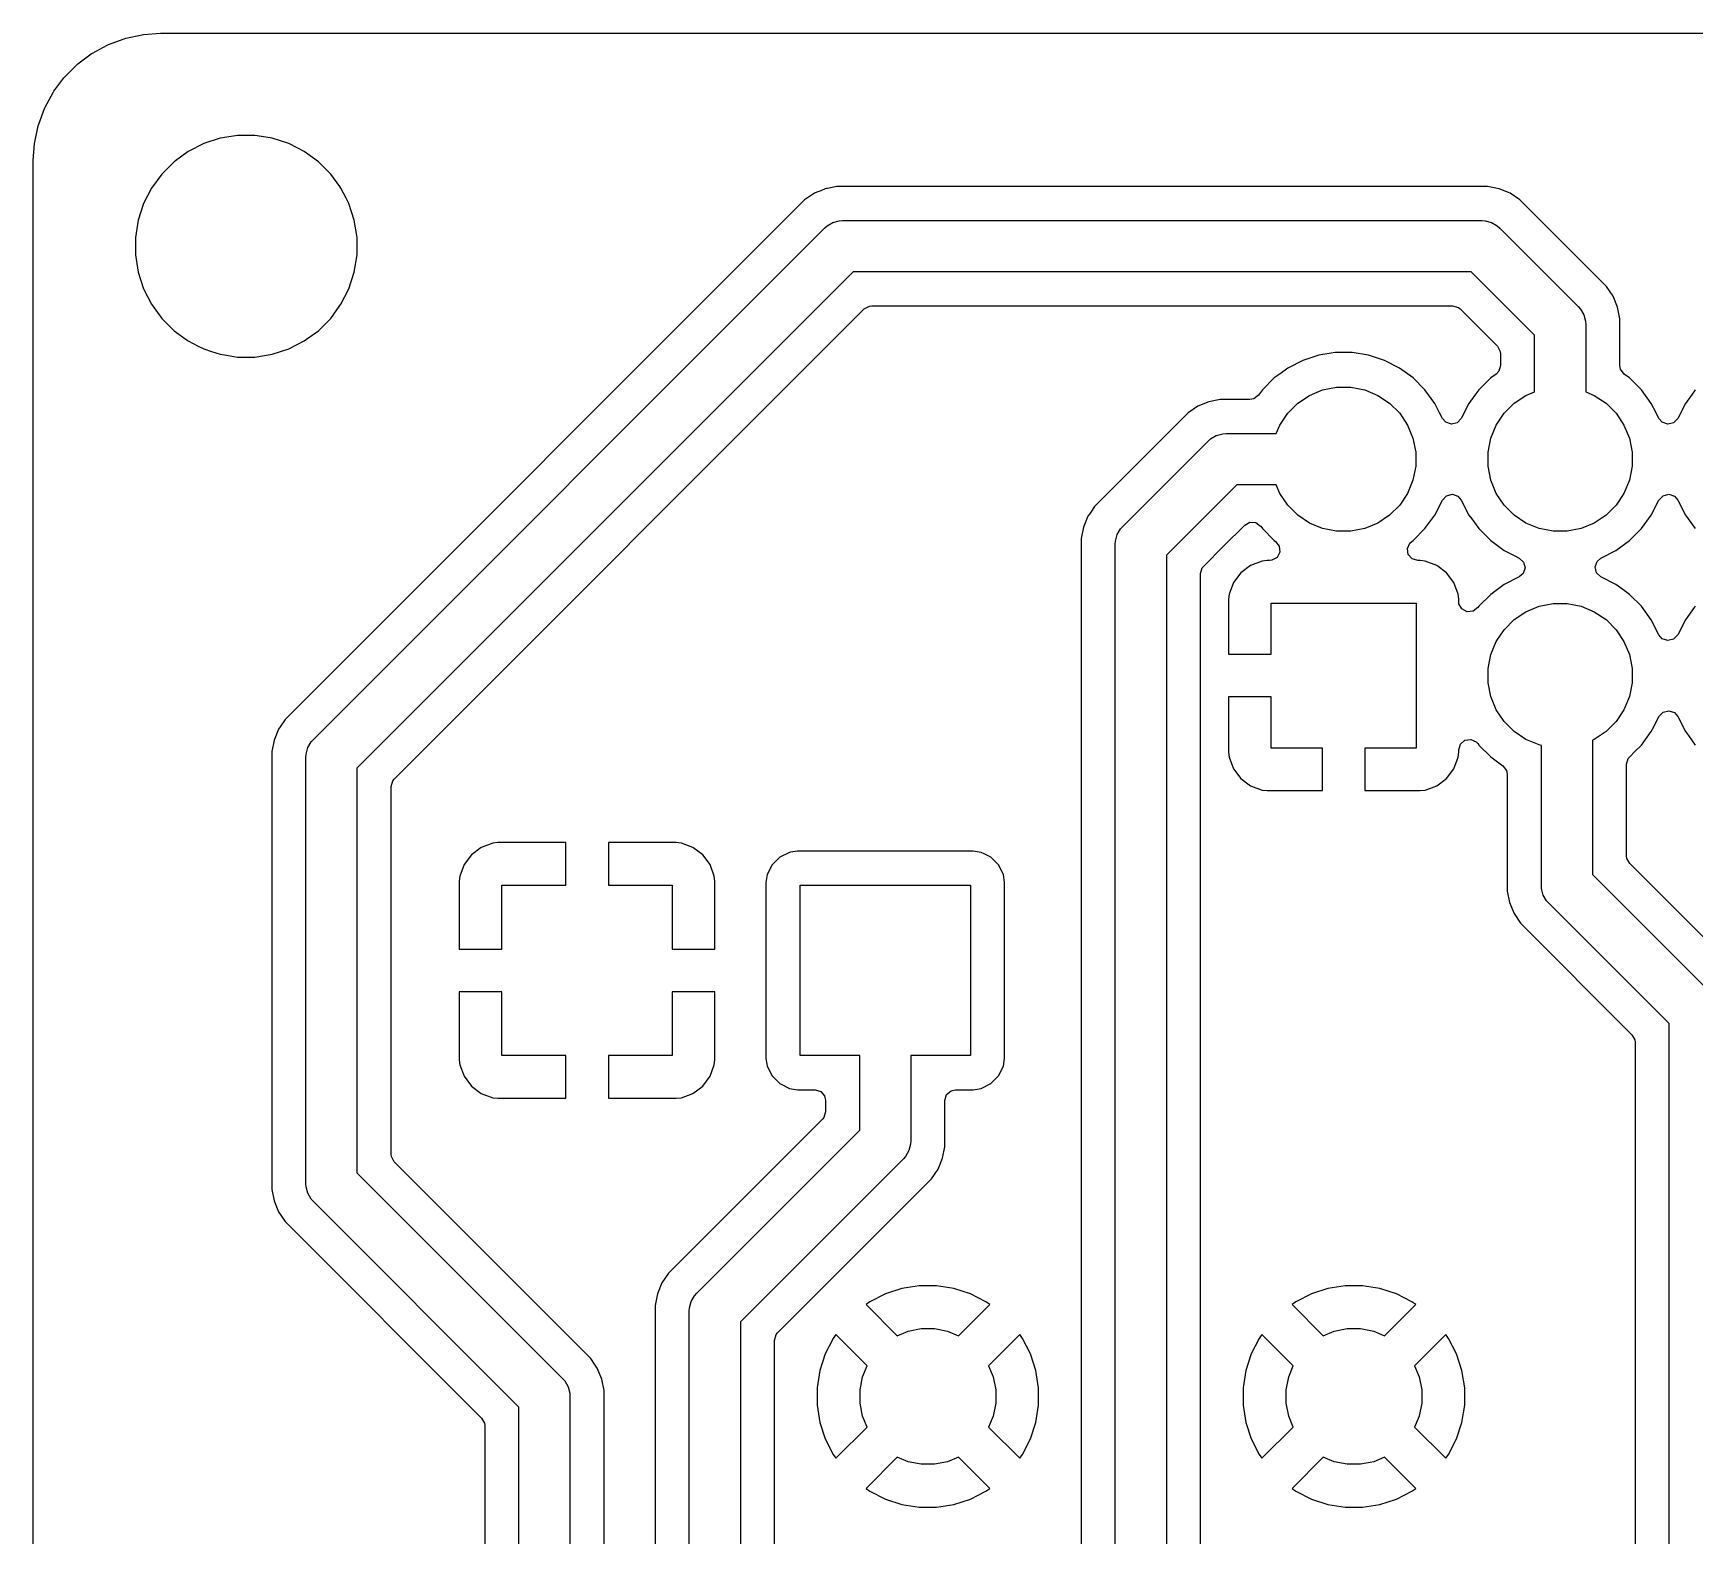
# Model space of a CAD drawing. Header units: millimetres. Extents: x 130.5 to 169.5, y -130 to -71.
# Drawn here: x 130.5 to 150, y -88.63 to -71 of the extents above; entities that cross this region are included whole.
import ezdxf

# ---------------------------------------------------------------- set-up
doc = ezdxf.new("R2010")
doc.units = ezdxf.units.MM
doc.layers.add('B.Cu', color=153, linetype='CONTINUOUS', true_color=0x4d7fc4)

msp = doc.modelspace()

# ---------------------------------------------------------------- linework, layer by layer
at = {"layer": 'B.Cu', "linetype": 'CONTINUOUS'}
for p, q in [((131.197083, -71.234294), (131.36931, -71.140251)), ((131.36931, -71.140251), (131.385382, -71.132911)), ((131.385382, -71.132911), (131.569242, -71.064335)), ((131.569242, -71.064335), (131.5862, -71.059356)), ((131.5862, -71.059356), (131.777938, -71.017646)), ((131.777938, -71.017646), (131.795436, -71.01513)), ((131.795436, -71.01513), (131.995582, -71.000816)), ((131.995582, -71.000816), (132.004428, -71.0005)), ((132.004428, -71.0005), (132.065892, -71.0005)), ((132.065892, -71.0005), (167.934108, -71.0005)), ((131.011771, -71.373017), (131.025128, -71.361443)), ((131.025128, -71.361443), (131.182214, -71.24385)), ((131.182214, -71.24385), (131.197083, -71.234294)), ((130.74385, -71.682214), (130.861443, -71.525128)), ((130.861443, -71.525128), (130.873017, -71.511771)), ((130.873017, -71.511771), (131.011771, -71.373017)), ((130.640251, -71.86931), (130.734294, -71.697083)), ((130.734294, -71.697083), (130.74385, -71.682214)), ((130.564335, -72.069242), (130.632911, -71.885382)), ((130.632911, -71.885382), (130.640251, -71.86931)), ((130.517646, -72.277938), (130.559356, -72.0862)), ((130.559356, -72.0862), (130.564335, -72.069242)), ((130.500816, -72.495581), (130.51513, -72.295443)), ((130.51513, -72.295436), (130.517646, -72.277938)), ((130.515131, -72.295442), (130.51513, -72.295436)), ((130.51513, -72.295443), (130.515131, -72.295442)), ((132.500776, -72.294781), (132.318386, -72.387715)), ((132.695465, -72.231522), (132.500776, -72.294781)), ((132.873329, -72.203351), (132.695465, -72.231522)), ((132.897648, -72.1995), (132.873329, -72.203351)), ((133.102352, -72.1995), (132.897648, -72.1995)), ((133.129995, -72.203878), (133.102352, -72.1995)), ((133.304534, -72.231522), (133.129995, -72.203878)), ((133.499223, -72.294781), (133.304534, -72.231522)), ((133.605137, -72.348748), (133.499223, -72.294781)), ((130.5005, -72.504427), (130.500816, -72.495581)), ((130.5005, -73.397648), (130.5005, -72.504427)), ((132.152786, -72.508028), (132.008028, -72.652786)), ((132.318386, -72.387715), (132.152786, -72.508028)), ((133.68161, -72.387713), (133.605137, -72.348748)), ((133.681612, -72.387714), (133.68161, -72.387713)), ((133.681613, -72.387715), (133.681612, -72.387714)), ((133.847213, -72.508028), (133.681613, -72.387715)), ((133.991971, -72.652786), (133.847213, -72.508028)), ((132.008028, -72.652786), (131.887715, -72.818386)), ((134.098563, -72.7995), (133.991971, -72.652786)), ((131.887715, -72.818386), (131.794781, -73.000776)), ((134.112287, -72.81839), (134.098563, -72.7995)), ((134.171503, -72.934607), (134.112287, -72.81839)), ((139.657923, -72.886084), (139.553457, -72.955886)), ((139.658034, -72.88601), (139.657923, -72.886084)), ((139.668186, -72.879226), (139.658034, -72.88601)), ((139.695774, -72.867798), (139.668186, -72.879226)), ((139.742866, -72.848292), (139.695774, -72.867798)), ((139.795673, -72.826419), (139.742866, -72.848291)), ((139.742866, -72.848291), (139.742866, -72.848292)), ((139.809131, -72.823742), (139.795673, -72.826419)), ((139.822589, -72.821065), (139.809131, -72.823742)), ((139.82259, -72.821065), (139.822589, -72.821065)), ((139.931003, -72.7995), (139.82259, -72.821065)), ((139.931007, -72.7995), (139.931003, -72.7995)), ((147.568993, -72.7995), (139.931007, -72.7995)), ((147.568994, -72.7995), (147.568993, -72.7995)), ((147.568996, -72.7995), (147.568994, -72.7995)), ((147.704322, -72.826418), (147.568996, -72.7995)), ((147.704332, -72.826421), (147.704322, -72.826418)), ((147.831807, -72.879222), (147.704332, -72.826421)), ((147.946545, -72.955887), (147.831807, -72.879222)), ((131.794781, -73.000776), (131.731522, -73.195465)), ((139.553453, -72.955889), (133.45589, -79.053451)), ((134.205218, -73.000776), (134.171503, -72.934607)), ((134.205218, -73.000778), (134.205218, -73.000776)), ((134.20522, -73.000781), (134.205218, -73.000778)), ((134.268477, -73.195466), (134.20522, -73.000781)), ((139.553457, -72.955886), (139.553453, -72.955889)), ((147.946546, -72.955888), (147.946545, -72.955887)), ((148.79519, -73.804534), (147.946546, -72.955888)), ((131.731522, -73.195465), (131.6995, -73.397648)), ((133.787868, -79.287868), (139.787868, -73.287868)), ((134.3005, -73.397648), (134.268477, -73.195466)), ((139.787868, -73.287868), (139.817372, -73.261994)), ((139.817372, -73.261994), (139.885195, -73.222836)), ((139.885195, -73.222836), (139.960842, -73.202567)), ((139.960842, -73.202567), (140, -73.2)), ((140, -73.2), (147.5, -73.2)), ((147.5, -73.2), (147.539158, -73.202567)), ((147.539158, -73.202567), (147.614805, -73.222836)), ((147.614805, -73.222836), (147.682628, -73.261994)), ((147.682628, -73.261994), (147.712132, -73.287868)), ((147.712132, -73.287868), (148.632132, -74.207868)), ((130.5005, -84.568996), (130.5005, -73.397648)), ((131.6995, -73.397648), (131.6995, -73.602351)), ((134.3005, -73.602352), (134.3005, -73.397648)), ((131.6995, -73.602351), (131.731522, -73.804534)), ((134.268477, -73.804534), (134.3005, -73.602352)), ((131.731522, -73.804534), (131.794781, -73.999223)), ((134.20522, -73.999219), (134.268477, -73.804534)), ((140.124264, -73.8), (134.3, -79.624264)), ((147.375736, -73.8), (140.124264, -73.8)), ((148.12, -74.544264), (147.375736, -73.8)), ((148.866542, -73.875886), (148.79519, -73.804534)), ((148.964114, -73.973458), (148.866542, -73.875886)), ((131.794781, -73.999223), (131.887715, -74.181613)), ((134.112287, -74.18161), (134.20522, -73.999219)), ((148.964115, -73.973459), (148.964114, -73.973458)), ((149.040771, -74.088182), (148.964115, -73.973459)), ((149.040778, -74.088195), (149.040771, -74.088182)), ((149.093578, -74.215667), (149.040778, -74.088195)), ((131.887715, -74.181613), (132.008028, -74.347213)), ((133.991971, -74.347213), (134.063915, -74.248189)), ((134.063915, -74.248189), (134.112287, -74.18161)), ((134.736819, -79.753837), (140.253837, -74.236819)), ((140.253837, -74.236819), (140.31516, -74.203334)), ((140.31516, -74.203334), (140.341518, -74.2005)), ((140.341518, -74.2005), (147.158481, -74.2005)), ((147.158481, -74.2005), (147.22552, -74.220185)), ((147.22552, -74.220185), (147.246162, -74.236819)), ((147.246162, -74.236819), (147.683181, -74.673837)), ((148.632132, -74.207868), (148.657997, -74.237363)), ((148.657997, -74.237363), (148.658006, -74.237372)), ((148.658006, -74.237372), (148.697164, -74.305195)), ((149.09358, -74.215672), (149.093578, -74.215667)), ((149.09358, -74.215676), (149.09358, -74.215672)), ((149.093581, -74.215677), (149.09358, -74.215676)), ((149.1205, -74.351004), (149.093581, -74.215677)), ((132.008028, -74.347213), (132.152786, -74.491971)), ((133.847219, -74.491966), (133.991966, -74.347219)), ((133.991966, -74.347219), (133.991968, -74.347215)), ((133.991968, -74.347215), (133.991971, -74.347213)), ((148.697164, -74.305195), (148.717433, -74.380842)), ((148.717433, -74.380842), (148.72, -74.42)), ((148.72, -74.42), (148.72, -75.208661)), ((149.1205, -74.900058), (149.1205, -74.351004)), ((132.152786, -74.491971), (132.307749, -74.604556)), ((132.307749, -74.604556), (132.31839, -74.612287)), ((132.31839, -74.612287), (132.434607, -74.671503)), ((132.434607, -74.671503), (132.500776, -74.705218)), ((133.499219, -74.70522), (133.68161, -74.612287)), ((133.68161, -74.612287), (133.77459, -74.544732)), ((133.77459, -74.544732), (133.847213, -74.491971)), ((133.847213, -74.491971), (133.847215, -74.491968)), ((133.847215, -74.491968), (133.847219, -74.491966)), ((147.683181, -74.673837), (147.716666, -74.73516)), ((148.12, -75.208661), (148.12, -74.544264)), ((132.500776, -74.705218), (132.500778, -74.705218)), ((132.500778, -74.705218), (132.500781, -74.70522)), ((132.500781, -74.70522), (132.592927, -74.73516)), ((132.592927, -74.73516), (132.695465, -74.768477)), ((132.695465, -74.768477), (132.770049, -74.78029)), ((132.770049, -74.78029), (132.897648, -74.8005)), ((132.897648, -74.8005), (132.897649, -74.8005)), ((132.897649, -74.8005), (133.102351, -74.8005)), ((133.102351, -74.8005), (133.102352, -74.8005)), ((133.102352, -74.8005), (133.304534, -74.768477)), ((133.304534, -74.768477), (133.499219, -74.70522)), ((145.39997, -74.841117), (145.224594, -74.930476)), ((145.587173, -74.78029), (145.39997, -74.841117)), ((145.781578, -74.7495), (145.587173, -74.78029)), ((145.781583, -74.7495), (145.781578, -74.7495)), ((145.978417, -74.7495), (145.781583, -74.7495)), ((145.978422, -74.7495), (145.978417, -74.7495)), ((146.172826, -74.78029), (145.978422, -74.7495)), ((146.360029, -74.841117), (146.172826, -74.78029)), ((146.535405, -74.930476), (146.360029, -74.841117)), ((147.716666, -74.73516), (147.7195, -74.761518)), ((147.7195, -74.761518), (147.7195, -74.900058)), ((145.065351, -75.046174), (144.926174, -75.185351)), ((145.065352, -75.046174), (145.065351, -75.046174)), ((145.065354, -75.046172), (145.065352, -75.046174)), ((145.133741, -74.996485), (145.065354, -75.046172)), ((145.224594, -74.930476), (145.133741, -74.996485)), ((146.694646, -75.046172), (146.535405, -74.930476)), ((146.833828, -75.185354), (146.694646, -75.046172)), ((147.605354, -75.046171), (147.466174, -75.185351)), ((147.668387, -75.000375), (147.605354, -75.046171)), ((147.699815, -74.967097), (147.668387, -75.000375)), ((147.7195, -74.900058), (147.699815, -74.967097)), ((149.128948, -74.945045), (149.1205, -74.900058)), ((149.171613, -75.000375), (149.128948, -74.945045)), ((149.234646, -75.046172), (149.171613, -75.000375)), ((149.373828, -75.185354), (149.234646, -75.046172)), ((144.880377, -75.248386), (144.825047, -75.291051)), ((144.926172, -75.185354), (144.880377, -75.248386)), ((144.926174, -75.185352), (144.926172, -75.185354)), ((144.926174, -75.185351), (144.926174, -75.185352)), ((145.340766, -75.342941), (145.479313, -75.250367)), ((145.479313, -75.250367), (145.633258, -75.186601)), ((145.633258, -75.186601), (145.796685, -75.154093)), ((145.796685, -75.154093), (145.963315, -75.154093)), ((145.963315, -75.154093), (146.126742, -75.186601)), ((146.126742, -75.186601), (146.280687, -75.250367)), ((146.280687, -75.250367), (146.419234, -75.342941)), ((146.949524, -75.344595), (146.833828, -75.185354)), ((147.420376, -75.248386), (147.350476, -75.344594)), ((147.466172, -75.185354), (147.420376, -75.248386)), ((147.466174, -75.185352), (147.466172, -75.185354)), ((147.466174, -75.185351), (147.466174, -75.185352)), ((147.880766, -75.342941), (148.019313, -75.250367)), ((148.019313, -75.250367), (148.12, -75.208661)), ((148.72, -75.208661), (148.820687, -75.250367)), ((148.820687, -75.250367), (148.959234, -75.342941)), ((149.489524, -75.344595), (149.373828, -75.185354)), ((149.960376, -75.248386), (149.890476, -75.344594)), ((150.006172, -75.185354), (149.960376, -75.248386)), ((144.053454, -75.455887), (142.955887, -76.553454)), ((144.168192, -75.379222), (144.053454, -75.455887)), ((144.295667, -75.326421), (144.168192, -75.379222)), ((144.295677, -75.326418), (144.295667, -75.326421)), ((144.431004, -75.2995), (144.295677, -75.326418)), ((144.780059, -75.2995), (144.431004, -75.2995)), ((144.825047, -75.291051), (144.780059, -75.2995)), ((145.130367, -75.599313), (145.222941, -75.460766)), ((145.222941, -75.460766), (145.340766, -75.342941)), ((146.419234, -75.342941), (146.537059, -75.460766)), ((146.537059, -75.460766), (146.629633, -75.599313)), ((147.006229, -75.455886), (146.949524, -75.344595)), ((147.039515, -75.521213), (147.006229, -75.455886)), ((147.350476, -75.344594), (147.260485, -75.521213)), ((147.670367, -75.599313), (147.762941, -75.460766)), ((147.762941, -75.460766), (147.880766, -75.342941)), ((148.959234, -75.342941), (149.077059, -75.460766)), ((149.077059, -75.460766), (149.169633, -75.599313)), ((149.546229, -75.455886), (149.489524, -75.344595)), ((149.579515, -75.521213), (149.546229, -75.455886)), ((149.890476, -75.344594), (149.800485, -75.521213)), ((145.088661, -75.7), (145.130367, -75.599313)), ((146.629633, -75.599313), (146.693399, -75.753258)), ((147.078555, -75.566267), (147.039515, -75.521213)), ((147.14469, -75.588804), (147.078555, -75.566267)), ((147.212511, -75.572009), (147.14469, -75.588804)), ((147.260485, -75.521213), (147.212511, -75.572009)), ((147.606601, -75.753258), (147.670367, -75.599313)), ((149.169633, -75.599313), (149.233399, -75.753258)), ((149.618555, -75.566267), (149.579515, -75.521213)), ((149.68469, -75.588804), (149.618555, -75.566267)), ((149.752511, -75.572009), (149.68469, -75.588804)), ((149.800485, -75.521213), (149.752511, -75.572009)), ((143.287868, -76.787868), (144.287868, -75.787868)), ((144.287868, -75.787868), (144.317372, -75.761994)), ((144.317372, -75.761994), (144.385195, -75.722836)), ((144.385195, -75.722836), (144.460842, -75.702567)), ((144.460842, -75.702567), (144.5, -75.7)), ((144.5, -75.7), (145.088661, -75.7)), ((146.693399, -75.753258), (146.725907, -75.916685)), ((147.574093, -75.916685), (147.606601, -75.753258)), ((149.233399, -75.753258), (149.265907, -75.916685)), ((146.725907, -75.916685), (146.725907, -76.083315)), ((147.574093, -76.083315), (147.574093, -75.916685)), ((149.265907, -75.916685), (149.265907, -76.083315)), ((146.725907, -76.083315), (146.693399, -76.246742)), ((147.606601, -76.246742), (147.574093, -76.083315)), ((149.265907, -76.083315), (149.233399, -76.246742)), ((144.624264, -76.3), (143.8, -77.124264)), ((145.088661, -76.3), (144.624264, -76.3)), ((145.130367, -76.400687), (145.088661, -76.3)), ((145.222941, -76.539234), (145.130367, -76.400687)), ((146.629633, -76.400687), (146.537059, -76.539234)), ((146.693399, -76.246742), (146.629633, -76.400687)), ((147.039515, -76.478787), (147.087489, -76.42799)), ((147.087489, -76.42799), (147.15531, -76.411195)), ((147.15531, -76.411195), (147.221445, -76.433732)), ((147.221445, -76.433732), (147.260485, -76.478787)), ((147.670367, -76.400687), (147.606601, -76.246742)), ((147.762941, -76.539234), (147.670367, -76.400687)), ((149.169633, -76.400687), (149.077059, -76.539234)), ((149.233399, -76.246742), (149.169633, -76.400687)), ((149.579515, -76.478787), (149.627489, -76.42799)), ((149.627489, -76.42799), (149.69531, -76.411195)), ((149.69531, -76.411195), (149.761445, -76.433732)), ((149.761445, -76.433732), (149.800485, -76.478787)), ((142.910906, -76.620775), (142.895065, -76.644482)), ((142.955887, -76.553454), (142.910906, -76.620775)), ((145.340766, -76.657059), (145.222941, -76.539234)), ((146.537059, -76.539234), (146.419234, -76.657059)), ((146.949524, -76.655405), (147.038884, -76.480025)), ((147.038884, -76.480025), (147.039515, -76.478787)), ((147.260485, -76.478787), (147.350474, -76.655403)), ((147.880766, -76.657059), (147.762941, -76.539234)), ((149.077059, -76.539234), (148.959234, -76.657059)), ((149.489524, -76.655405), (149.578884, -76.480025)), ((149.578884, -76.480025), (149.579515, -76.478787)), ((149.800485, -76.478787), (149.890474, -76.655403)), ((142.826418, -76.795677), (142.7995, -76.931004)), ((142.826421, -76.795667), (142.826418, -76.795677)), ((142.879221, -76.668195), (142.826421, -76.795667)), ((142.879225, -76.668188), (142.879221, -76.668195)), ((142.895065, -76.644482), (142.879225, -76.668188)), ((143.222836, -76.885195), (143.261994, -76.817372)), ((143.261994, -76.817372), (143.287868, -76.787868)), ((144.469644, -77.021013), (144.718242, -76.772414)), ((144.718242, -76.772414), (144.779563, -76.738931)), ((144.779563, -76.738931), (144.849254, -76.743915)), ((144.849254, -76.743915), (144.905188, -76.785786)), ((144.905188, -76.785786), (144.906238, -76.78721)), ((144.906238, -76.78721), (144.926171, -76.814644)), ((144.926171, -76.814644), (144.926174, -76.814648)), ((144.926174, -76.814648), (145.065354, -76.953828)), ((145.479313, -76.749633), (145.340766, -76.657059)), ((145.633258, -76.813399), (145.479313, -76.749633)), ((145.796685, -76.845907), (145.633258, -76.813399)), ((146.126742, -76.813399), (145.963315, -76.845907)), ((146.280687, -76.749633), (146.126742, -76.813399)), ((146.419234, -76.657059), (146.280687, -76.749633)), ((146.694646, -76.953828), (146.833828, -76.814646)), ((146.833828, -76.814646), (146.949524, -76.655405)), ((147.350474, -76.655403), (147.38324, -76.7005)), ((147.38324, -76.7005), (147.466172, -76.814646)), ((147.466172, -76.814646), (147.605354, -76.953828)), ((148.019313, -76.749633), (147.880766, -76.657059)), ((148.173258, -76.813399), (148.019313, -76.749633)), ((148.336685, -76.845907), (148.173258, -76.813399)), ((148.666742, -76.813399), (148.503315, -76.845907)), ((148.820687, -76.749633), (148.666742, -76.813399)), ((148.959234, -76.657059), (148.820687, -76.749633)), ((149.234646, -76.953828), (149.373828, -76.814646)), ((149.373828, -76.814646), (149.489524, -76.655405)), ((149.890474, -76.655403), (149.92324, -76.7005)), ((149.92324, -76.7005), (150.006172, -76.814646)), ((142.7995, -76.931004), (142.7995, -76.931007)), ((142.7995, -76.931007), (142.7995, -89.431006)), ((143.2, -77), (143.202567, -76.960842)), ((143.2, -89.5), (143.2, -77)), ((143.202567, -76.960842), (143.222836, -76.885195)), ((144.236819, -77.253838), (144.469644, -77.021013)), ((145.065354, -76.953828), (145.081671, -76.965683)), ((145.081671, -76.965683), (145.124336, -77.021013)), ((145.124336, -77.021013), (145.130314, -77.090627)), ((145.963315, -76.845907), (145.796685, -76.845907)), ((146.628478, -77.048353), (146.657503, -76.984797)), ((146.657503, -76.984797), (146.678329, -76.965683)), ((146.678329, -76.965683), (146.694646, -76.953828)), ((147.605354, -76.953828), (147.764595, -77.069524)), ((148.503315, -76.845907), (148.336685, -76.845907)), ((149.075405, -77.069524), (149.234646, -76.953828)), ((143.8, -77.124264), (143.8, -89.375736)), ((144.92262, -77.196403), (144.787913, -77.246645)), ((144.922627, -77.196401), (144.92262, -77.196403)), ((144.982155, -77.19), (144.922627, -77.196401)), ((145.008784, -77.19), (144.982155, -77.19)), ((145.036868, -77.186778), (145.008784, -77.19)), ((145.097707, -77.152421), (145.036868, -77.186778)), ((145.130314, -77.090627), (145.097707, -77.152421)), ((146.638422, -77.117511), (146.628478, -77.048353)), ((146.684177, -77.170315), (146.638422, -77.117511)), ((146.751216, -77.19), (146.684177, -77.170315)), ((146.777844, -77.19), (146.751216, -77.19)), ((146.837372, -77.196401), (146.777844, -77.19)), ((146.837379, -77.196403), (146.837372, -77.196401)), ((146.972086, -77.246645), (146.837379, -77.196403)), ((147.764595, -77.069524), (147.887992, -77.132397)), ((147.887992, -77.132397), (147.941213, -77.159515)), ((147.941213, -77.159515), (147.992009, -77.207489)), ((147.992009, -77.207489), (148.008804, -77.27531)), ((148.831195, -77.26469), (148.853732, -77.198555)), ((148.853732, -77.198555), (148.898787, -77.159515)), ((148.898787, -77.159515), (149.075403, -77.069525)), ((149.075402, -77.069525), (149.075405, -77.069524)), ((149.075403, -77.069525), (149.075402, -77.069525)), ((144.2005, -77.341519), (144.220185, -77.27448)), ((144.2005, -86.897682), (144.2005, -77.341519)), ((144.220185, -77.27448), (144.236819, -77.253838)), ((144.672809, -77.332812), (144.586649, -77.447906)), ((144.672812, -77.332809), (144.672809, -77.332812)), ((144.787906, -77.246649), (144.672812, -77.332809)), ((144.787913, -77.246645), (144.787906, -77.246649)), ((146.972093, -77.246649), (146.972086, -77.246645)), ((147.087187, -77.332809), (146.972093, -77.246649)), ((147.08719, -77.332812), (147.087187, -77.332809)), ((147.17335, -77.447906), (147.08719, -77.332812)), ((147.941213, -77.380485), (147.764594, -77.470476)), ((147.986267, -77.341445), (147.941213, -77.380485)), ((148.008804, -77.27531), (147.986267, -77.341445)), ((148.84799, -77.332511), (148.831195, -77.26469)), ((148.898787, -77.380485), (148.84799, -77.332511)), ((149.075403, -77.470474), (148.898787, -77.380485)), ((144.536401, -77.582627), (144.53, -77.642155)), ((144.536403, -77.58262), (144.536401, -77.582627)), ((144.586645, -77.447913), (144.536403, -77.58262)), ((144.586649, -77.447906), (144.586645, -77.447913)), ((147.173354, -77.447913), (147.17335, -77.447906)), ((147.223596, -77.58262), (147.173354, -77.447913)), ((147.223598, -77.582627), (147.223596, -77.58262)), ((147.229999, -77.642155), (147.223598, -77.582627)), ((147.605351, -77.586174), (147.466171, -77.725354)), ((147.764594, -77.470476), (147.605351, -77.586174)), ((149.155025, -77.528324), (149.075403, -77.470474)), ((149.234646, -77.586172), (149.155025, -77.528324)), ((149.373828, -77.725354), (149.234646, -77.586172)), ((144.53, -77.642155), (144.53, -78.29)), ((145.03, -78.29), (145.03, -77.69)), ((145.03, -77.69), (146.73, -77.69)), ((146.73, -77.69), (146.73, -79.39)), ((147.23, -77.642172), (147.229999, -77.642155)), ((147.23, -77.668784), (147.23, -77.642172)), ((147.233222, -77.696868), (147.23, -77.668784)), ((147.267579, -77.757707), (147.233222, -77.696868)), ((147.329373, -77.790314), (147.267579, -77.757707)), ((147.398987, -77.784336), (147.329373, -77.790314)), ((147.454317, -77.741671), (147.398987, -77.784336)), ((147.466171, -77.725354), (147.454317, -77.741671)), ((147.880766, -77.882941), (148.019313, -77.790367)), ((148.019313, -77.790367), (148.173258, -77.726601)), ((148.173258, -77.726601), (148.336685, -77.694093)), ((148.336685, -77.694093), (148.503315, -77.694093)), ((148.503315, -77.694093), (148.666742, -77.726601)), ((148.666742, -77.726601), (148.820687, -77.790367)), ((148.820687, -77.790367), (148.959234, -77.882941)), ((149.489523, -77.884594), (149.373828, -77.725354)), ((149.994317, -77.741671), (149.890476, -77.884594)), ((150.006172, -77.725354), (149.994317, -77.741671)), ((147.762941, -78.000766), (147.880766, -77.882941)), ((148.959234, -77.882941), (149.077059, -78.000766)), ((149.579515, -78.061213), (149.489523, -77.884594)), ((149.890476, -77.884594), (149.800485, -78.061213)), ((147.606601, -78.293258), (147.670367, -78.139313)), ((147.670367, -78.139313), (147.762941, -78.000766)), ((149.077059, -78.000766), (149.169633, -78.139313)), ((149.169633, -78.139313), (149.233399, -78.293258)), ((149.618555, -78.106267), (149.579515, -78.061213)), ((149.68469, -78.128804), (149.618555, -78.106267)), ((149.752511, -78.112009), (149.68469, -78.128804)), ((149.800485, -78.061213), (149.752511, -78.112009)), ((144.53, -78.29), (145.03, -78.29)), ((147.574093, -78.456685), (147.606601, -78.293258)), ((149.233399, -78.293258), (149.265907, -78.456685)), ((147.574093, -78.623315), (147.574093, -78.456685)), ((149.265907, -78.456685), (149.265907, -78.623315)), ((147.606601, -78.786742), (147.574093, -78.623315)), ((149.265907, -78.623315), (149.233399, -78.786742)), ((144.53, -78.79), (144.53, -79.437844)), ((145.03, -78.79), (144.53, -78.79)), ((145.03, -79.39), (145.03, -78.79)), ((147.670367, -78.940687), (147.606601, -78.786742)), ((147.762941, -79.079234), (147.670367, -78.940687)), ((149.169633, -78.940687), (149.077059, -79.079234)), ((149.233399, -78.786742), (149.169633, -78.940687)), ((149.579515, -79.018787), (149.627489, -78.96799)), ((149.627489, -78.96799), (149.69531, -78.951195)), ((149.69531, -78.951195), (149.761445, -78.973732)), ((149.761445, -78.973732), (149.800485, -79.018787)), ((133.379221, -79.168195), (133.326421, -79.295667)), ((133.379229, -79.168181), (133.379221, -79.168195)), ((133.398342, -79.139578), (133.379229, -79.168181)), ((133.398343, -79.139577), (133.398342, -79.139578)), ((133.455887, -79.053454), (133.398343, -79.139577)), ((133.45589, -79.053451), (133.455887, -79.053454)), ((147.880766, -79.197059), (147.762941, -79.079234)), ((149.077059, -79.079234), (148.959234, -79.197059)), ((149.489524, -79.195405), (149.51797, -79.139577)), ((149.51797, -79.139577), (149.579515, -79.018787)), ((149.800485, -79.018787), (149.890474, -79.195403)), ((133.326418, -79.295677), (133.2995, -79.431004)), ((133.326421, -79.295667), (133.326418, -79.295677)), ((133.722836, -79.385195), (133.761994, -79.317372)), ((133.761994, -79.317372), (133.787868, -79.287868)), ((147.23, -79.411215), (147.249685, -79.344176)), ((147.249685, -79.344176), (147.302489, -79.298421)), ((147.302489, -79.298421), (147.371647, -79.288477)), ((147.371647, -79.288477), (147.435203, -79.317502)), ((147.435203, -79.317502), (147.454316, -79.338327)), ((147.454316, -79.338327), (147.466172, -79.354646)), ((147.466172, -79.354646), (147.605354, -79.493828)), ((148.019313, -79.289633), (147.880766, -79.197059)), ((148.173258, -79.353399), (148.019313, -79.289633)), ((148.2, -79.358718), (148.173258, -79.353399)), ((148.2, -81), (148.2, -79.358718)), ((148.820687, -79.289633), (148.8, -79.298201)), ((148.8, -79.298201), (148.8, -80.875736)), ((148.959234, -79.197059), (148.820687, -79.289633)), ((149.29747, -79.431004), (149.373828, -79.354646)), ((149.373828, -79.354646), (149.489524, -79.195405)), ((149.890474, -79.195403), (149.925234, -79.243246)), ((149.925234, -79.243246), (150.006172, -79.354646)), ((133.2995, -79.431004), (133.2995, -79.431007)), ((133.2995, -79.431007), (133.2995, -84.431006)), ((133.7, -79.5), (133.702567, -79.460842)), ((133.7, -84.5), (133.7, -79.5)), ((133.702567, -79.460842), (133.722836, -79.385195)), ((144.53, -79.437844), (144.536401, -79.497372)), ((144.536401, -79.497372), (144.536403, -79.497379)), ((144.536403, -79.497379), (144.586645, -79.632086)), ((145.63, -79.39), (145.03, -79.39)), ((145.63, -79.89), (145.63, -79.39)), ((146.73, -79.39), (146.13, -79.39)), ((146.13, -79.39), (146.13, -79.89)), ((147.173354, -79.632086), (147.223596, -79.497379)), ((147.223596, -79.497379), (147.223598, -79.497372)), ((147.223598, -79.497372), (147.229999, -79.437844)), ((147.229999, -79.437844), (147.23, -79.437827)), ((147.23, -79.437827), (147.23, -79.411215)), ((147.605354, -79.493828), (147.748386, -79.597747)), ((149.2005, -79.579336), (149.220185, -79.512297)), ((149.220185, -79.512297), (149.236819, -79.491655)), ((149.236819, -79.491655), (149.29747, -79.431004)), ((134.3, -79.624264), (134.3, -84.375736)), ((134.720185, -79.774479), (134.736819, -79.753837)), ((144.586645, -79.632086), (144.586649, -79.632093)), ((144.586649, -79.632093), (144.672809, -79.747187)), ((144.672809, -79.747187), (144.672812, -79.74719)), ((144.672812, -79.74719), (144.787906, -79.83335)), ((146.972093, -79.83335), (147.087187, -79.74719)), ((147.087187, -79.74719), (147.08719, -79.747187)), ((147.08719, -79.747187), (147.17335, -79.632093)), ((147.17335, -79.632093), (147.173354, -79.632086)), ((147.748386, -79.597747), (147.791051, -79.653077)), ((147.791051, -79.653077), (147.7995, -79.698065)), ((147.7995, -79.698065), (147.7995, -80.931006)), ((149.2005, -80.658481), (149.2005, -79.579336)), ((134.7005, -79.841518), (134.720185, -79.774479)), ((134.7005, -80.952155), (134.7005, -79.841518)), ((144.787906, -79.83335), (144.787913, -79.833354)), ((144.787913, -79.833354), (144.92262, -79.883596)), ((144.92262, -79.883596), (144.922627, -79.883598)), ((144.922627, -79.883598), (144.982155, -79.889999)), ((144.982155, -79.889999), (144.982172, -79.89)), ((144.982172, -79.89), (145.63, -79.89)), ((146.13, -79.89), (146.777828, -79.89)), ((146.777828, -79.89), (146.777844, -79.889999)), ((146.777844, -79.889999), (146.837372, -79.883598)), ((146.837372, -79.883598), (146.837379, -79.883596)), ((146.837379, -79.883596), (146.972086, -79.833354)), ((146.972086, -79.833354), (146.972093, -79.83335)), ((135.89262, -80.506403), (135.757913, -80.556645)), ((135.892627, -80.506401), (135.89262, -80.506403)), ((135.952155, -80.5), (135.892627, -80.506401)), ((136.75, -80.5), (135.952155, -80.5)), ((136.75, -81), (136.75, -80.5)), ((138.047844, -80.5), (137.25, -80.5)), ((137.25, -80.5), (137.25, -81)), ((138.107372, -80.506401), (138.047844, -80.5)), ((138.107379, -80.506403), (138.107372, -80.506401)), ((138.242086, -80.556645), (138.107379, -80.506403)), ((135.642809, -80.642812), (135.556649, -80.757906)), ((135.642812, -80.642809), (135.642809, -80.642812)), ((135.757906, -80.556649), (135.642812, -80.642809)), ((135.757913, -80.556645), (135.757906, -80.556649)), ((138.242093, -80.556649), (138.242086, -80.556645)), ((138.357187, -80.642809), (138.242093, -80.556649)), ((138.35719, -80.642812), (138.357187, -80.642809)), ((138.44335, -80.757906), (138.35719, -80.642812)), ((139.261652, -80.671954), (139.171954, -80.761652)), ((139.261657, -80.671951), (139.261652, -80.671954)), ((139.261658, -80.67195), (139.261657, -80.671951)), ((139.374696, -80.614354), (139.261658, -80.67195)), ((139.387519, -80.612323), (139.374696, -80.614354)), ((139.468482, -80.5995), (139.387519, -80.612323)), ((141.531524, -80.5995), (139.468482, -80.5995)), ((141.625301, -80.614352), (141.531524, -80.5995)), ((141.661517, -80.632805), (141.625301, -80.614352)), ((141.738342, -80.67195), (141.661517, -80.632805)), ((141.738344, -80.671952), (141.738342, -80.67195)), ((141.738347, -80.671954), (141.738344, -80.671952)), ((141.828045, -80.761652), (141.738347, -80.671954)), ((149.203334, -80.684839), (149.2005, -80.658481)), ((149.236818, -80.746161), (149.203334, -80.684839)), ((135.506401, -80.892627), (135.5, -80.952155)), ((135.506403, -80.89262), (135.506401, -80.892627)), ((135.556645, -80.757913), (135.506403, -80.89262)), ((135.556649, -80.757906), (135.556645, -80.757913)), ((138.443354, -80.757913), (138.44335, -80.757906)), ((138.493596, -80.89262), (138.443354, -80.757913)), ((138.493598, -80.892627), (138.493596, -80.89262)), ((138.499999, -80.952155), (138.493598, -80.892627)), ((139.114352, -80.874698), (139.0995, -80.968475)), ((139.171951, -80.761657), (139.114352, -80.874698)), ((139.171954, -80.761652), (139.171951, -80.761657)), ((141.828046, -80.761654), (141.828045, -80.761652)), ((141.82805, -80.761658), (141.828046, -80.761654)), ((141.885646, -80.874696), (141.82805, -80.761658)), ((141.900499, -80.968482), (141.885646, -80.874696)), ((148.8, -80.875736), (150.212132, -82.287868)), ((150.446542, -81.955886), (149.236818, -80.746161)), ((134.7005, -84.15848), (134.7005, -80.952155)), ((135.5, -80.952155), (135.5, -81.75)), ((136, -81.75), (136, -81)), ((136, -81), (136.75, -81)), ((137.25, -81), (138, -81)), ((138, -81), (138, -81.75)), ((138.5, -80.952172), (138.499999, -80.952155)), ((138.5, -81.75), (138.5, -80.952172)), ((139.0995, -80.968475), (139.0995, -83.031517)), ((139.5, -83), (139.5, -81)), ((139.5, -81), (141.5, -81)), ((141.5, -81), (141.5, -83)), ((141.9005, -83.031519), (141.900499, -80.968482)), ((147.7995, -81.068996), (147.799499, -81.068996)), ((147.799499, -81.068996), (147.826418, -81.204322)), ((147.7995, -80.931006), (147.7995, -81.068994)), ((147.7995, -81.068994), (147.7995, -81.068996)), ((148.202567, -81.039158), (148.2, -81)), ((148.222836, -81.114805), (148.202567, -81.039158)), ((148.261994, -81.182628), (148.222836, -81.114805)), ((147.826418, -81.204322), (147.826421, -81.204332)), ((147.826421, -81.204332), (147.879222, -81.331807)), ((148.287868, -81.212132), (148.261994, -81.182628)), ((149.7, -82.624264), (148.287868, -81.212132)), ((147.879222, -81.331807), (147.955887, -81.446545)), ((147.955887, -81.446545), (147.955888, -81.446546)), ((147.955888, -81.446546), (149.263181, -82.753837)), ((135.5, -81.75), (136, -81.75)), ((138, -81.75), (138.5, -81.75)), ((135.5, -82.25), (135.5, -83.047844)), ((136, -82.25), (135.5, -82.25)), ((136, -83), (136, -82.25)), ((138.5, -82.25), (138, -82.25)), ((138, -82.25), (138, -83)), ((138.5, -83.047827), (138.5, -82.25)), ((149.7, -94.353948), (149.7, -82.624264)), ((149.263181, -82.753837), (149.296666, -82.81516)), ((149.296666, -82.81516), (149.2995, -82.841518)), ((149.2995, -82.841518), (149.2995, -94.422941)), ((135.5, -83.047844), (135.506401, -83.107372)), ((136.75, -83), (136, -83)), ((136.75, -83.5), (136.75, -83)), ((138, -83), (137.25, -83)), ((137.25, -83), (137.25, -83.5)), ((138.493598, -83.107372), (138.499999, -83.047844)), ((138.499999, -83.047844), (138.5, -83.047827)), ((139.0995, -83.031517), (139.110292, -83.099657)), ((140.2, -83), (139.5, -83)), ((140.2, -83.875736), (140.2, -83)), ((141.5, -83), (140.8, -83)), ((140.8, -83), (140.8, -84)), ((141.885647, -83.125301), (141.900499, -83.031524)), ((141.900499, -83.031524), (141.9005, -83.031519)), ((135.506401, -83.107372), (135.506403, -83.107379)), ((135.506403, -83.107379), (135.556645, -83.242086)), ((135.556645, -83.242086), (135.556649, -83.242093)), ((135.556649, -83.242093), (135.642809, -83.357187)), ((138.35719, -83.357187), (138.44335, -83.242093)), ((138.44335, -83.242093), (138.443354, -83.242086)), ((138.443354, -83.242086), (138.493596, -83.107379)), ((138.493596, -83.107379), (138.493598, -83.107372)), ((139.110292, -83.099657), (139.114354, -83.125304)), ((139.114354, -83.125304), (139.17195, -83.238342)), ((139.17195, -83.238342), (139.171952, -83.238344)), ((139.171952, -83.238344), (139.171954, -83.238347)), ((139.171954, -83.238347), (139.261652, -83.328045)), ((141.738342, -83.32805), (141.82805, -83.238342)), ((141.82805, -83.238342), (141.885646, -83.125304)), ((141.885646, -83.125302), (141.885647, -83.125301)), ((141.885646, -83.125304), (141.885646, -83.125302)), ((135.642809, -83.357187), (135.642812, -83.35719)), ((135.642812, -83.35719), (135.757906, -83.44335)), ((135.757906, -83.44335), (135.757913, -83.443354)), ((135.757913, -83.443354), (135.89262, -83.493596)), ((138.107379, -83.493596), (138.242086, -83.443354)), ((138.242086, -83.443354), (138.242093, -83.44335)), ((138.242093, -83.44335), (138.357187, -83.35719)), ((138.357187, -83.35719), (138.35719, -83.357187)), ((139.261652, -83.328045), (139.261654, -83.328046)), ((139.261654, -83.328046), (139.261658, -83.32805)), ((139.261658, -83.32805), (139.374694, -83.385645)), ((139.374694, -83.385645), (139.374698, -83.385647)), ((139.374698, -83.385647), (139.468475, -83.400499)), ((139.468475, -83.400499), (139.468481, -83.4005)), ((139.468481, -83.4005), (139.6755, -83.400499)), ((139.6755, -83.400499), (139.742539, -83.420183)), ((139.742539, -83.420183), (139.788294, -83.472987)), ((141.2005, -83.524499), (141.220185, -83.45746)), ((141.220185, -83.45746), (141.272989, -83.411705)), ((141.272989, -83.411705), (141.3245, -83.400499)), ((141.3245, -83.400499), (141.531517, -83.400499)), ((141.531517, -83.400499), (141.531518, -83.400499)), ((141.531518, -83.400499), (141.625304, -83.385646)), ((141.625304, -83.385646), (141.738342, -83.32805)), ((135.89262, -83.493596), (135.892627, -83.493598)), ((135.892627, -83.493598), (135.952155, -83.499999)), ((135.952155, -83.499999), (135.952172, -83.5)), ((135.952172, -83.5), (136.75, -83.5)), ((137.25, -83.5), (138.047828, -83.5)), ((138.047828, -83.5), (138.047844, -83.499999)), ((138.047844, -83.499999), (138.107372, -83.493598)), ((138.107372, -83.493598), (138.107379, -83.493596)), ((139.788294, -83.472987), (139.7995, -83.524499)), ((139.7995, -83.524499), (139.7995, -83.65848)), ((141.2005, -84.068993), (141.2005, -83.524499)), ((139.763181, -83.746161), (137.955888, -85.553453)), ((139.779815, -83.725519), (139.763181, -83.746161)), ((139.7995, -83.65848), (139.779815, -83.725519)), ((138.287868, -85.787868), (140.2, -83.875736)), ((140.797433, -84.039158), (140.777164, -84.114805)), ((140.8, -84), (140.797433, -84.039158)), ((134.703334, -84.184838), (134.7005, -84.15848)), ((134.736819, -84.246161), (134.703334, -84.184838)), ((140.712132, -84.212132), (138.8, -86.124264)), ((140.738006, -84.182628), (140.712132, -84.212132)), ((140.777164, -84.114805), (140.738006, -84.182628)), ((141.120775, -84.331811), (141.17358, -84.204328)), ((141.17358, -84.204328), (141.2005, -84.068993)), ((133.2995, -84.431006), (133.2995, -84.568994)), ((134.3, -84.375736), (136.712132, -86.787868)), ((137.044112, -86.553454), (134.736819, -84.246161)), ((141.044114, -84.446543), (141.120775, -84.331811)), ((130.5005, -118.468475), (130.5005, -84.568996)), ((133.2995, -84.568996), (133.299499, -84.568996)), ((133.299499, -84.568996), (133.326418, -84.704322)), ((133.2995, -84.568994), (133.2995, -84.568996)), ((133.702567, -84.539158), (133.7, -84.5)), ((133.722836, -84.614805), (133.702567, -84.539158)), ((133.761994, -84.682628), (133.722836, -84.614805)), ((139.236819, -86.253838), (141.044112, -84.446545)), ((141.044112, -84.446545), (141.044114, -84.446543)), ((133.326418, -84.704322), (133.326421, -84.704332)), ((133.326421, -84.704332), (133.379222, -84.831807)), ((133.787868, -84.712132), (133.761994, -84.682628)), ((136.2, -87.124264), (133.787868, -84.712132)), ((133.379222, -84.831807), (133.455887, -84.946545)), ((133.455887, -84.946545), (133.455888, -84.946546)), ((133.455888, -84.946546), (135.763181, -87.253838)), ((137.955887, -85.553454), (137.879222, -85.668192)), ((137.955888, -85.553453), (137.955887, -85.553454)), ((137.826418, -85.795677), (137.7995, -85.931004)), ((137.826421, -85.795667), (137.826418, -85.795677)), ((137.879222, -85.668192), (137.826421, -85.795667)), ((138.261994, -85.817372), (138.287868, -85.787868)), ((140.500968, -85.795244), (140.318644, -85.888143)), ((140.695582, -85.732009), (140.500968, -85.795244)), ((140.897683, -85.7), (140.695582, -85.732009)), ((141.102317, -85.7), (140.897683, -85.7)), ((141.304417, -85.732009), (141.102317, -85.7)), ((141.499031, -85.795244), (141.304417, -85.732009)), ((141.68135, -85.888141), (141.499031, -85.795244)), ((145.500968, -85.795244), (145.318644, -85.888143)), ((145.695582, -85.732009), (145.500968, -85.795244)), ((145.897683, -85.7), (145.695582, -85.732009)), ((146.102317, -85.7), (145.897683, -85.7)), ((146.304417, -85.732009), (146.102317, -85.7)), ((146.499031, -85.795244), (146.304417, -85.732009)), ((146.68135, -85.888141), (146.499031, -85.795244)), ((137.7995, -85.931004), (137.7995, -85.931007)), ((137.7995, -85.931007), (137.7995, -89.431006)), ((138.2, -86), (138.202567, -85.960842)), ((138.202567, -85.960842), (138.222836, -85.885195)), ((138.222836, -85.885195), (138.261994, -85.817372)), ((140.318644, -85.888143), (140.274077, -85.920523)), ((140.274077, -85.920523), (140.274077, -85.920524)), ((140.274077, -85.920524), (140.640655, -86.287101)), ((141.359344, -86.287101), (141.725922, -85.920524)), ((141.681359, -85.888147), (141.68135, -85.888141)), ((141.725921, -85.920523), (141.681359, -85.888147)), ((141.725922, -85.920524), (141.725921, -85.920523)), ((145.318644, -85.888143), (145.274077, -85.920523)), ((145.274077, -85.920523), (145.274077, -85.920524)), ((145.274077, -85.920524), (145.640655, -86.287101)), ((146.359344, -86.287101), (146.725922, -85.920524)), ((146.681359, -85.888147), (146.68135, -85.888141)), ((146.725921, -85.920523), (146.681359, -85.888147)), ((146.725922, -85.920524), (146.725921, -85.920523)), ((138.2, -89.5), (138.2, -86)), ((138.8, -86.124264), (138.8, -89.375736)), ((139.2005, -86.341519), (139.220185, -86.27448)), ((139.2005, -86.897682), (139.2005, -86.341519)), ((139.220185, -86.27448), (139.236819, -86.253838)), ((139.888143, -86.318644), (139.795244, -86.500968)), ((139.920523, -86.274077), (139.888143, -86.318644)), ((139.920524, -86.274077), (139.920523, -86.274077)), ((140.287101, -86.640654), (139.920524, -86.274077)), ((140.640655, -86.287101), (140.767772, -86.234448)), ((140.767772, -86.234448), (140.921586, -86.203852)), ((140.921586, -86.203852), (141.078414, -86.203852)), ((141.078414, -86.203852), (141.232228, -86.234448)), ((141.232228, -86.234448), (141.359344, -86.287101)), ((142.079474, -86.274076), (141.712897, -86.640652)), ((142.079474, -86.274077), (142.079474, -86.274076)), ((142.111859, -86.31865), (142.079474, -86.274077)), ((142.204755, -86.500968), (142.111859, -86.31865)), ((144.888143, -86.318644), (144.795244, -86.500968)), ((144.920523, -86.274077), (144.888143, -86.318644)), ((144.920524, -86.274077), (144.920523, -86.274077)), ((145.287101, -86.640654), (144.920524, -86.274077)), ((145.640655, -86.287101), (145.767772, -86.234448)), ((145.767772, -86.234448), (145.921586, -86.203852)), ((145.921586, -86.203852), (146.078414, -86.203852)), ((146.078414, -86.203852), (146.232228, -86.234448)), ((146.232228, -86.234448), (146.359344, -86.287101)), ((147.079474, -86.274076), (146.712897, -86.640652)), ((147.079474, -86.274077), (147.079474, -86.274076)), ((147.111859, -86.31865), (147.079474, -86.274077)), ((147.204755, -86.500968), (147.111859, -86.31865)), ((137.044114, -86.553457), (137.044112, -86.553454)), ((137.089094, -86.620775), (137.044114, -86.553457)), ((139.795244, -86.500968), (139.732009, -86.695582)), ((142.26799, -86.695582), (142.204755, -86.500968)), ((144.795244, -86.500968), (144.732009, -86.695582)), ((147.26799, -86.695582), (147.204755, -86.500968)), ((137.120774, -86.668188), (137.089094, -86.620775)), ((137.120778, -86.668195), (137.120774, -86.668188)), ((137.132122, -86.695582), (137.120778, -86.668195)), ((137.17358, -86.795672), (137.132122, -86.695582)), ((139.732009, -86.695582), (139.7, -86.897682)), ((140.203852, -86.921586), (140.234448, -86.767772)), ((140.234448, -86.767772), (140.287101, -86.640654)), ((141.712897, -86.640652), (141.765552, -86.767772)), ((141.765552, -86.767772), (141.796148, -86.921586)), ((142.3, -86.897682), (142.26799, -86.695582)), ((144.732009, -86.695582), (144.7, -86.897682)), ((145.203852, -86.921586), (145.234448, -86.767772)), ((145.234448, -86.767772), (145.287101, -86.640654)), ((146.712897, -86.640652), (146.765552, -86.767772)), ((146.765552, -86.767772), (146.796148, -86.921586)), ((147.3, -86.897682), (147.26799, -86.695582)), ((136.712132, -86.787868), (136.738006, -86.817372)), ((136.738006, -86.817372), (136.777164, -86.885195)), ((136.777164, -86.885195), (136.797433, -86.960842)), ((136.797433, -86.960842), (136.8, -87)), ((137.17358, -86.795676), (137.17358, -86.795672)), ((137.173581, -86.795677), (137.17358, -86.795676)), ((137.2005, -86.931004), (137.173581, -86.795677)), ((137.2005, -89.568996), (137.2005, -86.931004)), ((139.2005, -89.158481), (139.2005, -86.897682)), ((139.7, -86.897682), (139.7, -87.102317)), ((140.203852, -87.078414), (140.203852, -86.921586)), ((141.796148, -86.921586), (141.796148, -87.078414)), ((142.3, -87.102317), (142.3, -86.897682)), ((144.2005, -89.158481), (144.2005, -86.897682)), ((144.7, -86.897682), (144.7, -87.102317)), ((145.203852, -87.078414), (145.203852, -86.921586)), ((146.796148, -86.921586), (146.796148, -87.078414)), ((147.3, -87.102317), (147.3, -86.897682)), ((136.2, -112.5), (136.2, -87.124264)), ((136.8, -87), (136.8, -112.375736)), ((139.7, -87.102317), (139.732009, -87.304417)), ((140.234448, -87.232228), (140.203852, -87.078414)), ((141.796148, -87.078414), (141.765552, -87.232228)), ((142.26799, -87.304417), (142.3, -87.102317)), ((144.7, -87.102317), (144.732009, -87.304417)), ((145.234448, -87.232228), (145.203852, -87.078414)), ((146.796148, -87.078414), (146.765552, -87.232228)), ((147.26799, -87.304417), (147.3, -87.102317)), ((135.763181, -87.253838), (135.796666, -87.315161)), ((135.796666, -87.315161), (135.7995, -87.341519)), ((135.7995, -87.341519), (135.7995, -112.431006)), ((139.732009, -87.304417), (139.795244, -87.499031)), ((140.287101, -87.359344), (140.234448, -87.232228)), ((141.765552, -87.232228), (141.712898, -87.359345)), ((142.204755, -87.499031), (142.26799, -87.304417)), ((144.732009, -87.304417), (144.795244, -87.499031)), ((145.287101, -87.359344), (145.234448, -87.232228)), ((146.765552, -87.232228), (146.712897, -87.359345)), ((147.204755, -87.499031), (147.26799, -87.304417)), ((139.795244, -87.499031), (139.888141, -87.68135)), ((139.920524, -87.725922), (140.287101, -87.359344)), ((141.712898, -87.359345), (142.079474, -87.725921)), ((142.111859, -87.681349), (142.204755, -87.499031)), ((144.795244, -87.499031), (144.888141, -87.68135)), ((144.920524, -87.725922), (145.287101, -87.359344)), ((146.712897, -87.359345), (147.079474, -87.725922)), ((147.111859, -87.681349), (147.204755, -87.499031)), ((139.888141, -87.68135), (139.888147, -87.681359)), ((139.888147, -87.681359), (139.920523, -87.725921)), ((139.920523, -87.725921), (139.920524, -87.725922)), ((140.640653, -87.712897), (140.274076, -88.079474)), ((140.767772, -87.765552), (140.640653, -87.712897)), ((141.359345, -87.712898), (141.232228, -87.765552)), ((141.725921, -88.079474), (141.359345, -87.712898)), ((142.079474, -87.725921), (142.111859, -87.681349)), ((144.888141, -87.68135), (144.888147, -87.681359)), ((144.888147, -87.681359), (144.920523, -87.725921)), ((144.920523, -87.725921), (144.920524, -87.725922)), ((145.640653, -87.712897), (145.274076, -88.079474)), ((145.767772, -87.765552), (145.640653, -87.712897)), ((146.359345, -87.712898), (146.232228, -87.765552)), ((146.725921, -88.079474), (146.359345, -87.712898)), ((147.079474, -87.725921), (147.111859, -87.681349)), ((147.079474, -87.725922), (147.079474, -87.725921)), ((140.921586, -87.796148), (140.767772, -87.765552)), ((141.078414, -87.796148), (140.921586, -87.796148)), ((141.232228, -87.765552), (141.078414, -87.796148)), ((145.921586, -87.796148), (145.767772, -87.765552)), ((146.078414, -87.796148), (145.921586, -87.796148)), ((146.232228, -87.765552), (146.078414, -87.796148)), ((140.274076, -88.079474), (140.31865, -88.111859)), ((140.31865, -88.111859), (140.500968, -88.204755)), ((141.499031, -88.204755), (141.681349, -88.111859)), ((141.681349, -88.111859), (141.725921, -88.079474)), ((145.274076, -88.079474), (145.31865, -88.111859)), ((145.31865, -88.111859), (145.500968, -88.204755)), ((146.499031, -88.204755), (146.681349, -88.111859)), ((146.681349, -88.111859), (146.725921, -88.079474)), ((140.500968, -88.204755), (140.695582, -88.26799)), ((140.695582, -88.26799), (140.897683, -88.3)), ((140.897683, -88.3), (141.102317, -88.3)), ((141.102317, -88.3), (141.304417, -88.26799)), ((141.304417, -88.26799), (141.499031, -88.204755)), ((145.500968, -88.204755), (145.695582, -88.26799)), ((145.695582, -88.26799), (145.897683, -88.3)), ((145.897683, -88.3), (146.102317, -88.3)), ((146.102317, -88.3), (146.304417, -88.26799)), ((146.304417, -88.26799), (146.499031, -88.204755))]:
    msp.add_line(p, q, dxfattribs=at)

doc.saveas('drawing.dxf')
